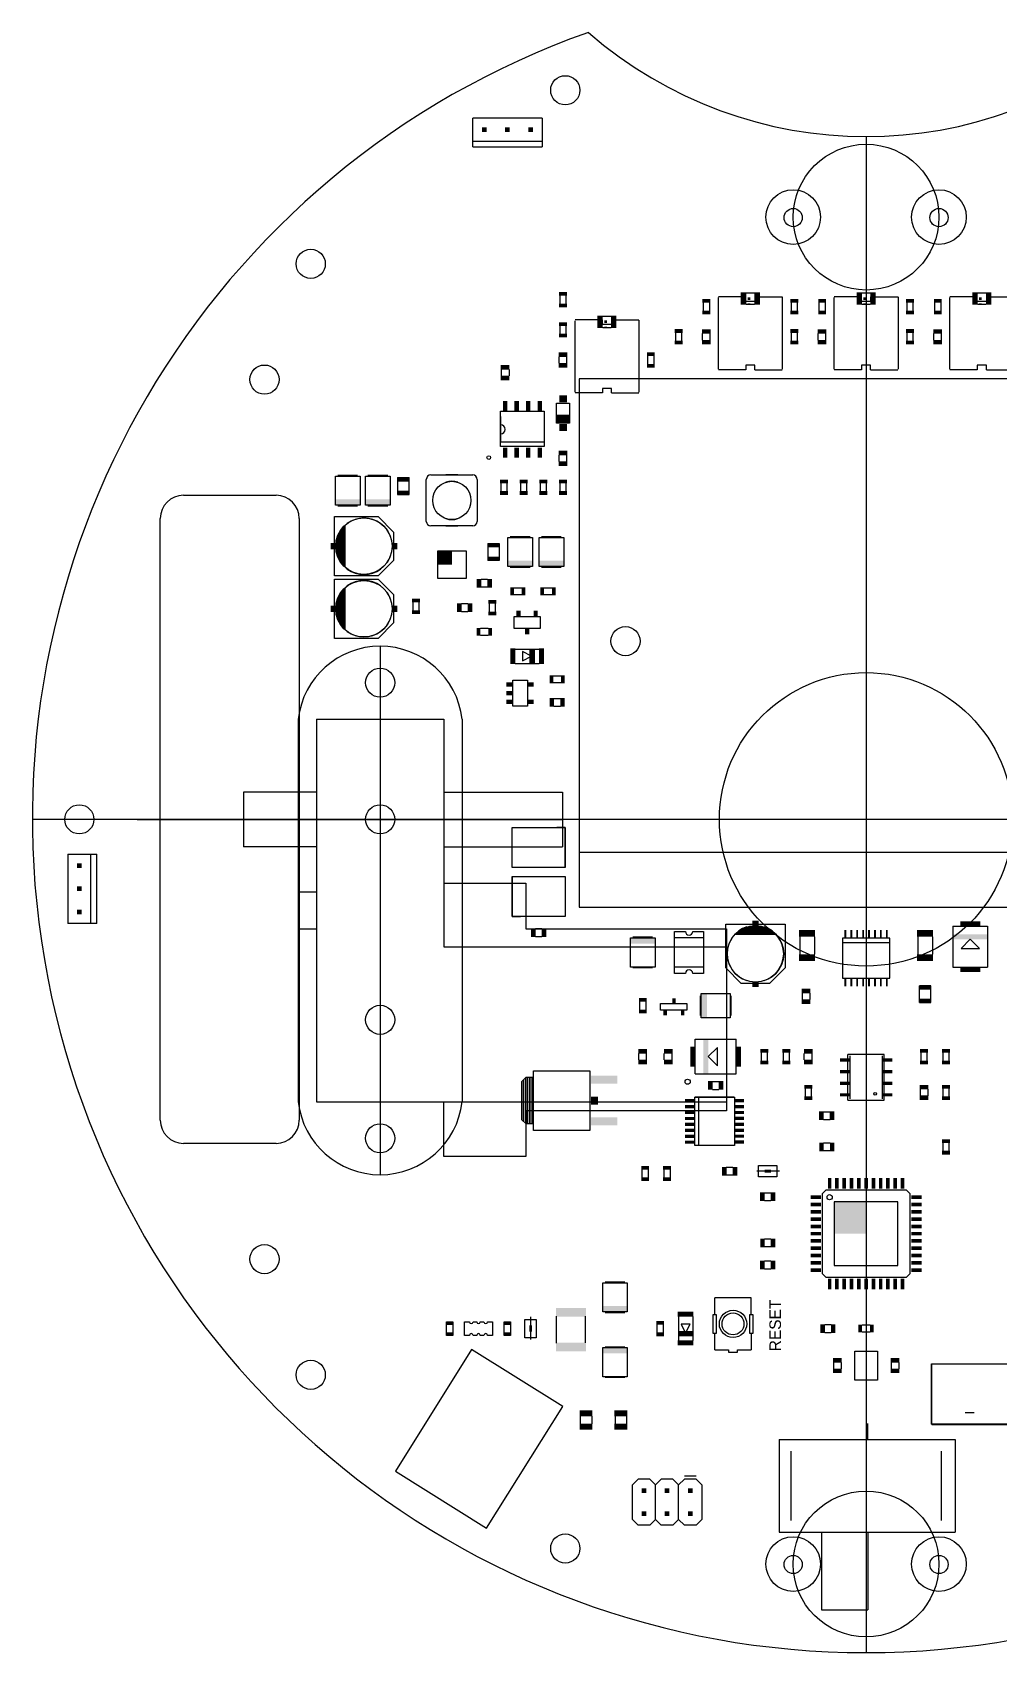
# Model space of a CAD drawing. Extents: x -92 to 94, y -91 to 86.
# Drawn here: x -91.5 to 14.5, y -91.4 to 86.4 of the extents above; entities that cross this region are included whole.
import ezdxf

# ---------------------------------------------------------------- set-up
doc = ezdxf.new("R2010")
doc.units = 0
for name, color, linetype in [('20', 178, 'CONTINUOUS'), ('21', 6, 'CONTINUOUS'), ('22', 4, 'CONTINUOUS'), ('51', 251, 'CONTINUOUS')]:
    doc.layers.add(name, color=color, linetype=linetype)

# ---------------------------------------------------------------- blocks, each defined once
blk = doc.blocks.new('RECT')
blk.add_solid([(-0.5, -0.5), (0.5, -0.5), (-0.5, 0.5), (0.5, 0.5)])

msp = doc.modelspace()

# ---------------------------------------------------------------- linework, layer by layer
at = {"layer": '20'}
for p, q in [((-74.93, 35.56), (-64.77, 35.56)), ((-77.47, -33.02), (-77.47, 33.02)), ((-62.23, 33.02), (-62.23, -33.02)), ((-64.77, -35.56), (-74.93, -35.56))]:
    msp.add_line(p, q, dxfattribs=at)
for centre, radius in [((-33.02, 80.01), 1.6), ((-8, 66.04), 1), ((8, 66.04), 1), ((-60.96, 60.96), 1.6), ((-66.04, 48.26), 1.6), ((-26.416, 19.558), 1.6), ((-53.34, 15), 1.6), ((-86.36, 0), 1.6), ((-53.34, 0), 1.6), ((-53.34, -22), 1.6), ((-53.34, -35), 1.6), ((-66.04, -48.26), 1.6), ((-60.96, -60.96), 1.6), ((-33.02, -80.01), 1.6), ((-8, -81.77), 1), ((8, -81.77), 1)]:
    msp.add_circle(centre, radius, dxfattribs=at)
for centre, radius, start, end in [((0, 0.0726), 91.5126, 109.4552, 70.5448), ((0, 121.285), 46.355, 228.8879, 311.1121), ((-74.93, 33.02), 2.54, 90, 180), ((-74.93, 33.02), 2.54, 90, 180), ((-74.93, 33.02), 2.54, 90, 180), ((-64.77, 33.02), 2.54, 0, 90), ((-64.77, 33.02), 2.54, 0, 90), ((-64.77, 33.02), 2.54, 0, 90), ((-74.93, -33.02), 2.54, 180, 270), ((-74.93, -33.02), 2.54, 180, 270), ((-74.93, -33.02), 2.54, 180, 270), ((-64.77, -33.02), 2.54, 270, 0), ((-64.77, -33.02), 2.54, 270, 0), ((-64.77, -33.02), 2.54, 270, 0)]:
    msp.add_arc(centre, radius, start, end, dxfattribs=at)
at = {"layer": '21'}
for p, q in [((-35.56, 76.962), (-43.18, 76.962)), ((-43.18, 74.422), (-43.18, 76.962)), ((-35.56, 76.962), (-35.56, 74.422)), ((-43.18, 74.422), (-35.56, 74.422)), ((-43.18, 73.787), (-43.18, 74.422)), ((-43.18, 73.787), (-35.56, 73.787)), ((-35.56, 74.422), (-35.56, 73.787)), ((30.504, 48.348), (-31.496, 48.348)), ((-31.496, 48.348), (-31.496, -9.652)), ((-40.119, 44.199), (-40.119, 43.299)), ((-40.119, 43.299), (-40.119, 42.299)), ((-35.319, 44.199), (-35.319, 41.399)), ((-40.119, 42.299), (-40.119, 41.399)), ((-44.824, 37.798), (-46.124, 37.798)), ((-58.368, 30.922), (-58.368, 33.222)), ((-58.368, 33.222), (-53.568, 33.222)), ((-53.568, 33.222), (-51.868, 31.522)), ((-46.124, 32.198), (-44.824, 32.198)), ((-51.868, 31.522), (-51.868, 30.922)), ((-58.368, 26.722), (-58.368, 29.022)), ((-51.868, 29.022), (-51.868, 28.422)), ((-53.568, 26.722), (-58.368, 26.722)), ((-51.868, 28.422), (-53.568, 26.722)), ((-58.368, 24.064), (-58.368, 26.364)), ((-58.368, 26.364), (-53.568, 26.364)), ((-53.568, 26.364), (-51.868, 24.664)), ((-51.868, 24.664), (-51.868, 24.064)), ((-58.368, 19.864), (-58.368, 22.164)), ((-51.868, 21.564), (-53.568, 19.864)), ((-51.868, 22.164), (-51.868, 21.564)), ((-53.568, 19.864), (-58.368, 19.864)), ((-36.711, 17.907), (-37.711, 18.407)), ((-37.711, 18.407), (-37.711, 17.407)), ((-37.711, 17.407), (-36.711, 17.907)), ((-38.783, 15.265), (-37.163, 15.265)), ((-38.783, 15.171), (-38.783, 15.265)), ((-38.783, 14.271), (-38.783, 14.365)), ((-37.163, 15.265), (-37.163, 15.171)), ((-37.163, 14.365), (-37.163, 13.321)), ((-38.783, 13.321), (-38.783, 13.415)), ((-38.783, 12.421), (-38.783, 12.515)), ((-37.163, 12.515), (-37.163, 12.421)), ((-62.34, 11), (-62.34, -31)), ((-44.34, 11), (-44.34, -31)), ((-37.163, 12.421), (-38.783, 12.421)), ((-38.841, -5.29), (-38.841, -0.89)), ((-38.841, -0.89), (-37.941, -0.89)), ((-33.041, -0.89), (-33.941, -0.89)), ((-33.041, -5.29), (-33.041, -0.89)), ((-87.63, -3.81), (-85.09, -3.81)), ((-87.63, -3.81), (-87.63, -11.43)), ((-85.09, -11.43), (-85.09, -3.81)), ((-85.09, -3.81), (-84.455, -3.81)), ((-84.455, -11.43), (-84.455, -3.81)), ((-33.041, -5.29), (-38.841, -5.29)), ((-38.841, -6.267), (-33.041, -6.267)), ((-38.841, -6.267), (-38.841, -10.667)), ((-33.041, -6.267), (-33.041, -10.667)), ((-38.841, -10.667), (-37.941, -10.667)), ((-33.041, -10.667), (-33.941, -10.667)), ((-31.496, -9.652), (30.504, -9.652)), ((-85.09, -11.43), (-87.63, -11.43)), ((-84.455, -11.43), (-85.09, -11.43)), ((-15.395, -16.3), (-15.395, -11.5)), ((-15.395, -11.5), (-13.095, -11.5)), ((-11.195, -11.5), (-8.895, -11.5)), ((-8.895, -11.5), (-8.895, -16.3)), ((9.525, -11.7094), (9.525, -16.2306)), ((13.335, -11.7094), (13.335, -16.2306)), ((11.43, -13.14), (10.43, -14.163)), ((10.43, -14.163), (12.43, -14.163)), ((12.43, -14.163), (11.43, -13.14)), ((-13.695, -18), (-15.395, -16.3)), ((-8.895, -16.3), (-10.595, -18)), ((-13.095, -18), (-13.695, -18)), ((-10.595, -18), (-11.195, -18)), ((-22.5552, -20.955), (-22.5552, -20.193)), ((-22.5552, -20.193), (-19.6596, -20.193)), ((-19.6596, -20.955), (-22.5552, -20.955)), ((-19.6596, -20.193), (-19.6596, -20.955)), ((-18.7706, -24.13), (-14.2494, -24.13)), ((-16.317, -25.035), (-17.34, -26.035)), ((-17.34, -26.035), (-16.317, -27.035)), ((-16.317, -27.035), (-16.317, -25.035)), ((2, -25.821), (-2, -25.821)), ((-2, -30.821), (-2, -25.821)), ((2, -30.821), (2, -25.821)), ((-36.5014, -27.5844), (-30.307, -27.584)), ((-30.307, -27.584), (-30.307, -34.138)), ((-18.7706, -27.94), (-14.2494, -27.94)), ((-14.487, -30.497), (-18.787, -30.497)), ((-2, -30.821), (2, -30.821)), ((-30.307, -34.138), (-36.5014, -34.1376)), ((-14.487, -35.797), (-18.787, -35.797)), ((-9.495, -38.608), (-11.995, -38.608)), ((-11.795, -37.983), (-9.795, -37.983)), ((-9.795, -39.233), (-11.795, -39.233)), ((-4.8, -41.066), (-4.4, -40.666)), ((-4.4, -40.666), (4.4, -40.666)), ((4.4, -40.666), (4.8, -41.066)), ((-4.8, -49.866), (-4.8, -41.066)), ((4.8, -41.066), (4.8, -49.866)), ((-4.4, -50.266), (-4.8, -49.866)), ((4.4, -50.266), (-4.4, -50.266)), ((4.8, -49.866), (4.4, -50.266)), ((-12.605, -52.522), (-16.605, -52.522)), ((-16.605, -54.372), (-16.605, -52.522)), ((-12.605, -54.372), (-12.605, -52.522)), ((-37.455, -56.88), (-37.455, -54.88)), ((-36.83, -54.58), (-36.83, -57.08)), ((-36.205, -54.88), (-36.205, -56.88)), ((-16.605, -54.372), (-16.805, -54.372)), ((-16.805, -54.372), (-16.805, -56.372)), ((-16.405, -54.372), (-16.605, -54.372)), ((-16.405, -56.372), (-16.405, -54.372)), ((-12.605, -54.372), (-12.805, -54.372)), ((-12.805, -54.372), (-12.805, -56.372)), ((-12.405, -54.372), (-12.605, -54.372)), ((-12.405, -56.372), (-12.405, -54.372)), ((-20.312, -55.38), (-19.812, -56.38)), ((-19.312, -55.38), (-20.312, -55.38)), ((-19.812, -56.38), (-19.312, -55.38)), ((-16.805, -56.372), (-16.605, -56.372)), ((-16.605, -56.372), (-16.405, -56.372)), ((-16.605, -58.222), (-16.605, -56.372)), ((-12.805, -56.372), (-12.605, -56.372)), ((-12.605, -56.372), (-12.405, -56.372)), ((-12.605, -56.372), (-12.605, -58.222)), ((-43.3109, -58.1644), (-51.6572, -71.5212)), ((-33.304, -64.4175), (-43.3109, -58.1644)), ((-16.605, -58.222), (-15.105, -58.222)), ((-15.105, -58.222), (-15.105, -58.472)), ((-15.105, -58.472), (-14.105, -58.472)), ((-14.105, -58.222), (-12.605, -58.222)), ((-14.105, -58.472), (-14.105, -58.222)), ((-1.25, -58.344), (1.25, -58.344)), ((-1.25, -61.544), (-1.25, -58.344)), ((1.25, -58.344), (1.25, -61.544)), ((7.1926, -59.7666), (7.7926, -59.7666)), ((7.2136, -66.3956), (7.2136, -59.7916)), ((1.25, -61.544), (-1.25, -61.544)), ((-41.6502, -77.7742), (-33.304, -64.4175)), ((11.8806, -65.1446), (10.8646, -65.1446)), ((0.1905, -68.072), (0.1905, -66.294)), ((7.2136, -66.3956), (26.7716, -66.3956)), ((-9.525, -68.072), (-9.525, -78.232)), ((-9.525, -68.072), (0.1905, -68.072)), ((-8.255, -69.342), (-8.255, -76.962)), ((0.1905, -68.072), (9.779, -68.072)), ((8.255, -69.342), (8.255, -76.962)), ((9.779, -68.072), (9.779, -78.232)), ((-51.6572, -71.5212), (-41.6502, -77.7742)), ((-25.019, -72.39), (-25.654, -73.025)), ((-23.749, -72.39), (-25.019, -72.39)), ((-23.114, -73.025), (-23.749, -72.39)), ((-22.479, -72.39), (-23.114, -73.025)), ((-21.209, -72.39), (-22.479, -72.39)), ((-20.574, -73.025), (-21.209, -72.39)), ((-19.939, -72.39), (-20.574, -73.025)), ((-19.939, -72.055), (-18.669, -72.055)), ((-18.669, -72.39), (-19.939, -72.39)), ((-18.034, -73.025), (-18.669, -72.39)), ((-25.654, -76.835), (-25.654, -73.025)), ((-23.114, -76.835), (-23.114, -73.025)), ((-20.574, -76.835), (-20.574, -73.025)), ((-18.034, -73.025), (-18.034, -76.835)), ((-25.019, -77.47), (-25.654, -76.835)), ((-23.749, -77.47), (-25.019, -77.47)), ((-23.114, -76.835), (-23.749, -77.47)), ((-22.479, -77.47), (-23.114, -76.835)), ((-21.209, -77.47), (-22.479, -77.47)), ((-20.574, -76.835), (-21.209, -77.47)), ((-19.939, -77.47), (-20.574, -76.835)), ((-18.669, -77.47), (-19.939, -77.47)), ((-18.034, -76.835), (-18.669, -77.47)), ((-9.525, -78.232), (-4.8895, -78.232)), ((-4.8895, -78.232), (9.779, -78.232)), ((-4.8895, -78.232), (-4.8895, -86.741)), ((0.1905, -78.232), (0.1905, -86.741)), ((-4.8895, -86.741), (0.1905, -86.741))]:
    msp.add_line(p, q, dxfattribs=at)
for centre, radius in [((-41.419, 39.699), 0.2), ((-19.587, -28.797), 0.28), ((0.9906, -30.1244), 0.1436), ((-4, -41.466), 0.2827), ((-14.605, -55.372), 1.5), ((-14.605, -55.372), 1.2)]:
    msp.add_circle(centre, radius, dxfattribs=at)
for centre, radius, start, end in [((-40.119, 42.799), 0.5, 270, 90), ((-45.474, 34.998), 2.103, 71.9958, 108.0042), ((-55.118, 29.972), 3.0992, 17.8503, 162.1497), ((-45.474, 34.998), 2.103, 251.9958, 288.0042), ((-55.118, 29.972), 3.0992, 197.8503, 342.1497), ((-55.118, 23.114), 3.0992, 17.8503, 162.1497), ((-55.118, 23.114), 3.0992, 197.8503, 342.1497), ((-53.34, 9.9375), 9.0625, 6.7329, 173.2671), ((-12.145, -14.75), 3.0992, 107.8503, 252.1497), ((-12.145, -14.75), 3.0992, 287.8503, 72.1497), ((-53.34, -29.9375), 9.0625, 186.7329, 353.2671)]:
    msp.add_arc(centre, radius, start, end, dxfattribs=at)
at = {"layer": '22'}
for p, q in [((-16.24, 57.261), (-16.24, 49.419)), ((-13.2, 57.34), (-16.2, 57.34)), ((-13.2, 56.84), (-13.2, 57.34)), ((-12.2, 57.34), (-12.2, 56.84)), ((-12.2, 57.34), (-9.2, 57.34)), ((-9.16, 49.419), (-9.16, 57.324)), ((-3.54, 57.261), (-3.54, 49.419)), ((-0.5, 57.34), (-3.5, 57.34)), ((-0.5, 56.84), (-0.5, 57.34)), ((0.5, 57.34), (0.5, 56.84)), ((0.5, 57.34), (3.5, 57.34)), ((3.54, 49.419), (3.54, 57.324)), ((9.16, 57.261), (9.16, 49.419)), ((12.2, 57.34), (9.2, 57.34)), ((12.2, 56.84), (12.2, 57.34)), ((13.2, 57.34), (13.2, 56.84)), ((13.2, 57.34), (16.2, 57.34)), ((-12.2, 56.84), (-13.2, 56.84)), ((0.5, 56.84), (-0.5, 56.84)), ((13.2, 56.84), (12.2, 56.84)), ((-31.988, 54.721), (-31.988, 46.879)), ((-28.948, 54.8), (-31.948, 54.8)), ((-28.948, 54.3), (-28.948, 54.8)), ((-27.948, 54.3), (-28.948, 54.3)), ((-27.948, 54.8), (-27.948, 54.3)), ((-27.948, 54.8), (-24.948, 54.8)), ((-24.908, 46.879), (-24.908, 54.784)), ((-12.2, 49.84), (-13.2, 49.84)), ((-13.2, 49.84), (-13.2, 49.34)), ((-12.2, 49.34), (-12.2, 49.84)), ((0.5, 49.84), (-0.5, 49.84)), ((-0.5, 49.84), (-0.5, 49.34)), ((0.5, 49.34), (0.5, 49.84)), ((13.2, 49.84), (12.2, 49.84)), ((12.2, 49.84), (12.2, 49.34)), ((13.2, 49.34), (13.2, 49.84)), ((-13.2, 49.34), (-16.2, 49.34)), ((-12.2, 49.34), (-9.2, 49.34)), ((-0.5, 49.34), (-3.5, 49.34)), ((0.5, 49.34), (3.5, 49.34)), ((12.2, 49.34), (9.2, 49.34)), ((13.2, 49.34), (16.2, 49.34)), ((-28.948, 46.8), (-31.948, 46.8)), ((-27.948, 47.3), (-28.948, 47.3)), ((-28.948, 47.3), (-28.948, 46.8)), ((-27.948, 46.8), (-27.948, 47.3)), ((-27.948, 46.8), (-24.948, 46.8))]:
    msp.add_line(p, q, dxfattribs=at)
for centre, radius in [((0, 66.09), 8), ((-8, 66.09), 3), ((8, 66.09), 3), ((0, 0), 16.1005), ((0, -81.72), 8), ((-8, -81.72), 3), ((8, -81.72), 3)]:
    msp.add_circle(centre, radius, dxfattribs=at)
at = {"layer": '51'}
for p, q in [((0, 74.93), (0, -91.44)), ((-33.63, 57.455), (-33.63, 56.591)), ((-32.918, 56.591), (-32.918, 57.455)), ((-13.15, 57.775), (-12.225, 57.775)), ((-0.45, 57.775), (0.475, 57.775)), ((12.25, 57.775), (13.175, 57.775)), ((-28.898, 55.235), (-27.973, 55.235)), ((-17.882, 56.693), (-17.882, 55.829)), ((-17.17, 55.829), (-17.17, 56.693)), ((-13.15, 56.525), (-12.25, 56.525)), ((-8.23, 56.693), (-8.23, 55.829)), ((-7.518, 55.829), (-7.518, 56.693)), ((-5.182, 56.693), (-5.182, 55.829)), ((-4.47, 55.829), (-4.47, 56.693)), ((-0.45, 56.525), (0.45, 56.525)), ((4.47, 56.693), (4.47, 55.829)), ((5.182, 55.829), (5.182, 56.693)), ((7.518, 56.693), (7.518, 55.829)), ((8.23, 55.829), (8.23, 56.693)), ((12.25, 56.525), (13.15, 56.525)), ((-33.63, 54.153), (-33.63, 53.289)), ((-32.918, 53.289), (-32.918, 54.153)), ((-28.898, 53.985), (-27.998, 53.985)), ((-20.93, 53.391), (-20.93, 52.527)), ((-20.218, 52.527), (-20.218, 53.391)), ((-8.23, 53.391), (-8.23, 52.527)), ((-7.518, 52.527), (-7.518, 53.391)), ((4.47, 53.391), (4.47, 52.527)), ((5.182, 52.527), (5.182, 53.391)), ((-17.958, 52.603), (-17.958, 53.315)), ((-17.107, 52.603), (-17.107, 53.315)), ((-5.258, 52.603), (-5.258, 53.315)), ((-4.407, 52.603), (-4.407, 53.315)), ((7.442, 52.603), (7.442, 53.315)), ((8.293, 52.603), (8.293, 53.315)), ((-33.706, 50.063), (-33.706, 50.775)), ((-32.855, 50.063), (-32.855, 50.775)), ((-23.978, 50.851), (-23.978, 49.987)), ((-23.266, 49.987), (-23.266, 50.851)), ((-40.043, 49.378), (-40.043, 48.666)), ((-39.192, 49.378), (-39.192, 48.666)), ((-40.119, 43.299), (-40.119, 44.799)), ((-40.119, 44.799), (-35.319, 44.799)), ((-35.319, 44.799), (-35.319, 41.399)), ((-33.974, 43.477), (-33.974, 45.677)), ((-33.974, 45.677), (-32.574, 45.677)), ((-32.574, 45.677), (-32.574, 43.477)), ((-40.119, 42.299), (-40.119, 43.299)), ((-32.574, 43.477), (-33.974, 43.477)), ((-40.119, 41.399), (-40.119, 42.299)), ((-40.119, 40.899), (-40.119, 41.399)), ((-35.319, 41.399), (-40.119, 41.399)), ((-35.319, 40.899), (-40.119, 40.899)), ((-35.319, 41.399), (-35.319, 40.899)), ((-33.706, 39.268), (-33.706, 39.98)), ((-32.855, 39.268), (-32.855, 39.98)), ((-58.246, 34.468), (-58.246, 37.668)), ((-58.246, 37.668), (-55.546, 37.668)), ((-55.546, 37.668), (-55.546, 34.468)), ((-54.944, 34.468), (-54.944, 37.668)), ((-54.944, 37.668), (-52.244, 37.668)), ((-52.244, 37.668), (-52.244, 34.468)), ((-51.4, 35.651), (-51.4, 37.501)), ((-50.2, 37.501), (-50.2, 35.651)), ((-47.774, 37.798), (-43.174, 37.798)), ((-48.274, 32.698), (-48.274, 37.298)), ((-42.674, 37.298), (-42.674, 32.698)), ((-40.107, 36.881), (-40.107, 36.017)), ((-39.395, 36.017), (-39.395, 36.881)), ((-37.948, 36.881), (-37.948, 36.017)), ((-37.236, 36.017), (-37.236, 36.881)), ((-35.789, 36.881), (-35.789, 36.017)), ((-35.077, 36.017), (-35.077, 36.881)), ((-33.63, 36.881), (-33.63, 36.017)), ((-32.918, 36.017), (-32.918, 36.881)), ((-55.546, 34.468), (-58.246, 34.468)), ((-52.244, 34.468), (-54.944, 34.468)), ((-58.368, 33.222), (-53.568, 33.222)), ((-58.368, 26.722), (-58.368, 33.222)), ((-57.268, 32.122), (-57.718, 31.572)), ((-57.2814, 32.1056), (-57.268, 32.1056)), ((-57.268, 32.072), (-57.268, 32.122)), ((-57.268, 27.822), (-57.268, 32.072)), ((-57.218, 32.222), (-57.218, 27.772)), ((-53.568, 33.222), (-51.868, 31.522)), ((-43.174, 32.198), (-47.774, 32.198)), ((-58.018, 30.872), (-58.168, 29.972)), ((-58.1172, 30.2768), (-57.268, 30.2768)), ((-58.1003, 30.3784), (-57.268, 30.3784)), ((-58.0833, 30.48), (-57.268, 30.48)), ((-58.0664, 30.5816), (-57.268, 30.5816)), ((-58.0495, 30.6832), (-57.268, 30.6832)), ((-58.0325, 30.7848), (-57.268, 30.7848)), ((-57.718, 31.572), (-58.018, 30.872)), ((-58.0118, 30.8864), (-57.268, 30.8864)), ((-57.9683, 30.988), (-57.268, 30.988)), ((-57.9247, 31.0896), (-57.268, 31.0896)), ((-57.8812, 31.1912), (-57.268, 31.1912)), ((-57.8377, 31.2928), (-57.268, 31.2928)), ((-57.7941, 31.3944), (-57.268, 31.3944)), ((-57.7506, 31.496), (-57.268, 31.496)), ((-57.6971, 31.5976), (-57.268, 31.5976)), ((-57.6139, 31.6992), (-57.268, 31.6992)), ((-57.5308, 31.8008), (-57.268, 31.8008)), ((-57.4477, 31.9024), (-57.268, 31.9024)), ((-57.3645, 32.004), (-57.268, 32.004)), ((-51.868, 31.522), (-51.868, 28.422)), ((-41.494, 28.412), (-41.494, 30.262)), ((-40.294, 30.262), (-40.294, 28.412)), ((-39.323, 27.737), (-39.323, 30.937)), ((-39.323, 30.937), (-36.623, 30.937)), ((-36.623, 30.937), (-36.623, 27.737)), ((-35.894, 27.737), (-35.894, 30.937)), ((-35.894, 30.937), (-33.194, 30.937)), ((-33.194, 30.937), (-33.194, 27.737)), ((-58.168, 29.972), (-58.018, 29.022)), ((-58.168, 29.972), (-57.268, 29.972)), ((-58.152, 29.8704), (-57.268, 29.8704)), ((-58.1511, 30.0736), (-57.268, 30.0736)), ((-58.1359, 29.7688), (-57.268, 29.7688)), ((-58.1341, 30.1752), (-57.268, 30.1752)), ((-58.1199, 29.6672), (-57.268, 29.6672)), ((-58.1038, 29.5656), (-57.268, 29.5656)), ((-58.0878, 29.464), (-57.268, 29.464)), ((-58.0718, 29.3624), (-57.268, 29.3624)), ((-58.0557, 29.2608), (-57.268, 29.2608)), ((-58.0397, 29.1592), (-57.268, 29.1592)), ((-58.0236, 29.0576), (-57.268, 29.0576)), ((-58.018, 29.022), (-57.668, 28.322)), ((-57.985, 28.956), (-57.268, 28.956)), ((-57.9342, 28.8544), (-57.268, 28.8544)), ((-57.8834, 28.7528), (-57.268, 28.7528)), ((-57.8326, 28.6512), (-57.268, 28.6512)), ((-57.7818, 28.5496), (-57.268, 28.5496)), ((-47.016, 26.415), (-47.016, 29.465)), ((-47.016, 29.465), (-43.916, 29.465)), ((-43.916, 29.465), (-43.916, 26.415)), ((-53.568, 26.722), (-58.368, 26.722)), ((-57.731, 28.448), (-57.268, 28.448)), ((-57.6802, 28.3464), (-57.268, 28.3464)), ((-57.668, 28.322), (-57.268, 27.822)), ((-57.6062, 28.2448), (-57.268, 28.2448)), ((-57.525, 28.1432), (-57.268, 28.1432)), ((-57.4437, 28.0416), (-57.268, 28.0416)), ((-57.3624, 27.94), (-57.268, 27.94)), ((-57.2811, 27.8384), (-57.268, 27.8384)), ((-51.868, 28.422), (-53.568, 26.722)), ((-36.623, 27.737), (-39.323, 27.737)), ((-33.194, 27.737), (-35.894, 27.737)), ((-58.368, 26.364), (-53.568, 26.364)), ((-58.368, 19.864), (-58.368, 26.364)), ((-57.268, 25.264), (-57.718, 24.714)), ((-57.5308, 24.9428), (-57.268, 24.9428)), ((-57.4477, 25.0444), (-57.268, 25.0444)), ((-57.3645, 25.146), (-57.268, 25.146)), ((-57.2814, 25.2476), (-57.268, 25.2476)), ((-57.268, 25.214), (-57.268, 25.264)), ((-57.268, 20.964), (-57.268, 25.214)), ((-57.218, 25.364), (-57.218, 20.914)), ((-53.568, 26.364), (-51.868, 24.664)), ((-43.916, 26.415), (-47.016, 26.415)), ((-41.554, 26.327), (-42.266, 26.327)), ((-41.554, 25.476), (-42.266, 25.476)), ((-37.795, 25.375), (-38.659, 25.375)), ((-34.493, 25.375), (-35.357, 25.375)), ((-58.018, 24.014), (-58.168, 23.114)), ((-58.1511, 23.2156), (-57.268, 23.2156)), ((-58.1341, 23.3172), (-57.268, 23.3172)), ((-58.1172, 23.4188), (-57.268, 23.4188)), ((-58.1003, 23.5204), (-57.268, 23.5204)), ((-58.0833, 23.622), (-57.268, 23.622)), ((-58.0664, 23.7236), (-57.268, 23.7236)), ((-58.0495, 23.8252), (-57.268, 23.8252)), ((-58.0325, 23.9268), (-57.268, 23.9268)), ((-57.718, 24.714), (-58.018, 24.014)), ((-58.0118, 24.0284), (-57.268, 24.0284)), ((-57.9683, 24.13), (-57.268, 24.13)), ((-57.9247, 24.2316), (-57.268, 24.2316)), ((-57.8812, 24.3332), (-57.268, 24.3332)), ((-57.8377, 24.4348), (-57.268, 24.4348)), ((-57.7941, 24.5364), (-57.268, 24.5364)), ((-57.7506, 24.638), (-57.268, 24.638)), ((-57.6971, 24.7396), (-57.268, 24.7396)), ((-57.6139, 24.8412), (-57.268, 24.8412)), ((-51.868, 24.664), (-51.868, 21.564)), ((-49.759, 23.8), (-49.759, 22.936)), ((-49.047, 22.936), (-49.047, 23.8)), ((-44.425, 23.673), (-43.713, 23.673)), ((-41.377, 23.673), (-41.377, 22.809)), ((-40.665, 22.809), (-40.665, 23.673)), ((-38.659, 24.663), (-37.795, 24.663)), ((-35.357, 24.663), (-34.493, 24.663)), ((-58.168, 23.114), (-58.018, 22.164)), ((-58.168, 23.114), (-57.268, 23.114)), ((-58.152, 23.0124), (-57.268, 23.0124)), ((-58.1359, 22.9108), (-57.268, 22.9108)), ((-58.1199, 22.8092), (-57.268, 22.8092)), ((-58.1038, 22.7076), (-57.268, 22.7076)), ((-58.0878, 22.606), (-57.268, 22.606)), ((-58.0718, 22.5044), (-57.268, 22.5044)), ((-58.0557, 22.4028), (-57.268, 22.4028)), ((-58.0397, 22.3012), (-57.268, 22.3012)), ((-58.0236, 22.1996), (-57.268, 22.1996)), ((-58.018, 22.164), (-57.668, 21.464)), ((-57.985, 22.098), (-57.268, 22.098)), ((-57.9342, 21.9964), (-57.268, 21.9964)), ((-57.8834, 21.8948), (-57.268, 21.8948)), ((-57.8326, 21.7932), (-57.268, 21.7932)), ((-57.7818, 21.6916), (-57.268, 21.6916)), ((-57.731, 21.59), (-57.268, 21.59)), ((-57.6802, 21.4884), (-57.268, 21.4884)), ((-57.668, 21.464), (-57.268, 20.964)), ((-57.6062, 21.3868), (-57.268, 21.3868)), ((-51.868, 21.564), (-53.568, 19.864)), ((-44.425, 22.822), (-43.713, 22.822)), ((-38.6334, 20.9296), (-38.6334, 22.2504)), ((-38.6334, 22.2504), (-35.7886, 22.2504)), ((-35.7886, 22.2504), (-35.7886, 20.9296)), ((-53.568, 19.864), (-58.368, 19.864)), ((-57.525, 21.2852), (-57.268, 21.2852)), ((-57.4437, 21.1836), (-57.268, 21.1836)), ((-57.3624, 21.082), (-57.268, 21.082)), ((-57.2811, 20.9804), (-57.268, 20.9804)), ((-41.478, 20.93), (-42.342, 20.93)), ((-42.342, 20.218), (-41.478, 20.218)), ((-35.7886, 20.9296), (-38.6334, 20.9296)), ((-53.34, 19), (-53.34, -39)), ((-38.5318, 18.6944), (-35.8902, 18.6944)), ((-38.5318, 17.1196), (-35.8902, 17.1196)), ((-38.783, 12.421), (-38.783, 15.265)), ((-37.163, 15.265), (-37.163, 12.421)), ((-33.477, 15.723), (-34.341, 15.723)), ((-34.341, 15.011), (-33.477, 15.011)), ((-34.265, 13.259), (-33.553, 13.259)), ((-60.34, 11), (-46.34, 11)), ((-60.34, 11), (-60.34, 3)), ((-46.34, 11), (-46.34, 3)), ((-34.265, 12.408), (-33.553, 12.408)), ((-60.34, 3), (-68.34, 3)), ((-68.34, 3), (-68.34, 0)), ((-60.34, 3), (-60.34, -3)), ((-46.34, 3), (-46.34, -3)), ((-46.34, 3), (-33.34, 3)), ((-33.34, 3), (-33.34, -3)), ((91.44, 0), (-91.44, 0)), ((-80.01, 0), (-59.69, 0)), ((-68.34, 0), (-33.34, 0)), ((-68.34, 0), (-68.34, -3)), ((-38.841, -5.29), (-38.841, -0.89)), ((-38.841, -0.89), (-33.041, -0.89)), ((-33.041, -0.89), (-33.041, -5.29)), ((-60.34, -3), (-68.34, -3)), ((-60.34, -3), (-60.34, -8)), ((-46.34, -3), (-46.34, -7)), ((-46.34, -3), (-33.34, -3)), ((-33.041, -5.29), (-38.841, -5.29)), ((30.504, -3.652), (-31.496, -3.652)), ((-46.34, -7), (-46.34, -14)), ((-46.34, -7), (-37.34, -7)), ((-38.841, -6.267), (-33.041, -6.267)), ((-38.841, -10.667), (-38.841, -6.267)), ((-37.34, -7), (-37.34, -12)), ((-33.041, -6.267), (-33.041, -10.667)), ((-60.34, -8), (-62.34, -8)), ((-62.34, -8), (-62.34, -12)), ((-60.34, -8), (-60.34, -12)), ((-33.041, -10.667), (-38.841, -10.667)), ((-62.34, -12), (-60.34, -12)), ((-60.34, -12), (-60.34, -31)), ((-37.34, -12), (-15.34, -12)), ((-35.585, -12.027), (-36.297, -12.027)), ((-21.031, -13.005), (-21.031, -12.305)), ((-21.031, -12.305), (-19.831, -12.305)), ((-19.031, -12.305), (-17.831, -12.305)), ((-17.831, -12.305), (-17.831, -13.005)), ((-15.395, -16.3), (-15.395, -11.5)), ((-15.395, -11.5), (-8.895, -11.5)), ((-15.34, -12), (-15.34, -14)), ((-13.795, -12.2), (-14.295, -12.6)), ((-14.0754, -12.4243), (-14.0754, -12.6)), ((-13.9738, -12.343), (-13.9738, -12.6)), ((-13.8722, -12.2618), (-13.8722, -12.6)), ((-13.095, -11.85), (-13.795, -12.2)), ((-13.7706, -12.1878), (-13.7706, -12.6)), ((-13.669, -12.137), (-13.669, -12.6)), ((-13.5674, -12.0862), (-13.5674, -12.6)), ((-13.4658, -12.0354), (-13.4658, -12.6)), ((-13.3642, -11.9846), (-13.3642, -12.6)), ((-13.2626, -11.9338), (-13.2626, -12.6)), ((-13.161, -11.883), (-13.161, -12.6)), ((-12.145, -11.7), (-13.095, -11.85)), ((-13.0594, -11.8444), (-13.0594, -12.6)), ((-12.9578, -11.8283), (-12.9578, -12.6)), ((-12.8562, -11.8123), (-12.8562, -12.6)), ((-12.7546, -11.7963), (-12.7546, -12.6)), ((-12.653, -11.7802), (-12.653, -12.6)), ((-12.5514, -11.7642), (-12.5514, -12.6)), ((-12.4498, -11.7481), (-12.4498, -12.6)), ((-12.3482, -11.7321), (-12.3482, -12.6)), ((-12.2466, -11.716), (-12.2466, -12.6)), ((-11.245, -11.85), (-12.145, -11.7)), ((-12.145, -11.7), (-12.145, -12.6)), ((-12.0434, -11.7169), (-12.0434, -12.6)), ((-11.9418, -11.7339), (-11.9418, -12.6)), ((-11.8402, -11.7508), (-11.8402, -12.6)), ((-11.7386, -11.7677), (-11.7386, -12.6)), ((-11.637, -11.7847), (-11.637, -12.6)), ((-11.5354, -11.8016), (-11.5354, -12.6)), ((-11.4338, -11.8185), (-11.4338, -12.6)), ((-11.3322, -11.8355), (-11.3322, -12.6)), ((-10.545, -12.15), (-11.245, -11.85)), ((-11.2306, -11.8562), (-11.2306, -12.6)), ((-11.129, -11.8997), (-11.129, -12.6)), ((-11.0274, -11.9433), (-11.0274, -12.6)), ((-10.9258, -11.9868), (-10.9258, -12.6)), ((-10.8242, -12.0303), (-10.8242, -12.6)), ((-10.7226, -12.0739), (-10.7226, -12.6)), ((-10.621, -12.1174), (-10.621, -12.6)), ((-9.995, -12.6), (-10.545, -12.15)), ((-10.5194, -12.1709), (-10.5194, -12.6)), ((-10.4178, -12.2541), (-10.4178, -12.6)), ((-10.3162, -12.3372), (-10.3162, -12.6)), ((-10.2146, -12.4203), (-10.2146, -12.6)), ((-8.895, -11.5), (-8.895, -16.3)), ((9.525, -11.7094), (13.335, -11.7094)), ((-46.34, -14), (-15.34, -14)), ((-35.585, -12.878), (-36.297, -12.878)), ((-25.861, -16.205), (-25.861, -13.005)), ((-25.861, -13.005), (-23.161, -13.005)), ((-23.161, -13.005), (-23.161, -16.205)), ((-21.031, -16.205), (-21.031, -13.005)), ((-17.831, -13.005), (-21.031, -13.005)), ((-17.831, -13.005), (-17.831, -16.205)), ((-15.34, -14), (-15.34, -31)), ((-9.895, -12.65), (-14.345, -12.65)), ((-14.295, -12.6), (-10.045, -12.6)), ((-14.2786, -12.5869), (-14.2786, -12.6)), ((-14.177, -12.5056), (-14.177, -12.6)), ((-10.113, -12.5035), (-10.113, -12.6)), ((-10.045, -12.6), (-9.995, -12.6)), ((-10.0114, -12.5866), (-10.0114, -12.6)), ((-7.2898, -12.8905), (-7.2898, -14.8082)), ((-5.6642, -12.8905), (-5.6642, -14.8082)), ((2.6, -13.04), (-2.6, -13.04)), ((-2.6, -13.04), (-2.6, -13.54)), ((-2.6, -13.54), (-2.6, -17.44)), ((2.6, -13.54), (-2.6, -13.54)), ((2.6, -13.54), (2.6, -13.04)), ((2.6, -17.44), (2.6, -13.54)), ((5.6642, -12.8905), (5.6642, -14.8082)), ((7.2898, -12.8905), (7.2898, -14.8082)), ((-23.161, -16.205), (-25.861, -16.205)), ((-21.031, -16.905), (-21.031, -16.205)), ((-17.831, -16.205), (-21.031, -16.205)), ((-19.831, -16.905), (-21.031, -16.905)), ((-17.831, -16.905), (-19.031, -16.905)), ((-17.831, -16.205), (-17.831, -16.905)), ((-13.695, -18), (-15.395, -16.3)), ((-8.895, -16.3), (-10.595, -18)), ((-2.6, -17.44), (2.6, -17.44)), ((9.525, -16.2306), (13.335, -16.2306)), ((-18.11, -19.097), (-14.91, -19.097)), ((-18.11, -21.797), (-18.11, -19.097)), ((-14.91, -19.097), (-14.91, -21.797)), ((-10.595, -18), (-13.695, -18)), ((-7.023, -19.075), (-7.023, -19.787)), ((-6.172, -19.075), (-6.172, -19.787)), ((5.877, -20.102), (5.877, -18.252)), ((7.077, -18.252), (7.077, -20.102)), ((-24.867, -20.015), (-24.867, -20.879)), ((-24.155, -20.879), (-24.155, -20.015)), ((-14.91, -21.797), (-18.11, -21.797)), ((-18.7706, -27.94), (-18.7706, -24.13)), ((-14.2494, -27.94), (-14.2494, -24.13)), ((-24.943, -26.391), (-24.943, -25.679)), ((-24.092, -26.391), (-24.092, -25.679)), ((-22.149, -26.391), (-22.149, -25.679)), ((-21.298, -26.391), (-21.298, -25.679)), ((-11.532, -25.603), (-11.532, -26.467)), ((-10.82, -26.467), (-10.82, -25.603)), ((-9.119, -25.603), (-9.119, -26.467)), ((-8.407, -26.467), (-8.407, -25.603)), ((-6.782, -26.391), (-6.782, -25.679)), ((-5.931, -26.391), (-5.931, -25.679)), ((-1.803, -25.959), (-1.803, -30.683)), ((1.803, -30.683), (1.803, -25.959)), ((5.994, -25.603), (5.994, -26.467)), ((6.706, -26.467), (6.706, -25.603)), ((8.407, -25.603), (8.407, -26.467)), ((9.119, -26.467), (9.119, -25.603)), ((-37.7714, -28.7528), (-37.3142, -28.2956)), ((-37.7714, -28.7528), (-37.3142, -28.2956)), ((-37.3614, -33.3792), (-37.3614, -28.3428)), ((-37.3142, -28.2956), (-36.603, -28.2956)), ((-37.3142, -28.2956), (-36.603, -28.2956)), ((-37.1616, -33.4264), (-37.1616, -28.2956)), ((-36.9618, -33.4264), (-36.9618, -28.2956)), ((-36.762, -33.4264), (-36.762, -28.2956)), ((-36.603, -28.2956), (-36.603, -33.4264)), ((-36.603, -28.2956), (-36.603, -33.4264)), ((-36.501, -34.138), (-36.5006, -27.5836)), ((-37.7714, -32.9692), (-37.7714, -28.7528)), ((-37.7714, -32.9692), (-37.7714, -28.7528)), ((-37.761, -32.9796), (-37.761, -28.7424)), ((-37.5612, -33.1794), (-37.5612, -28.5426)), ((-16.866, -28.778), (-16.154, -28.778)), ((-16.866, -29.629), (-16.154, -29.629)), ((-6.706, -29.54), (-6.706, -30.404)), ((-5.994, -30.404), (-5.994, -29.54)), ((5.931, -29.616), (5.931, -30.328)), ((6.782, -29.616), (6.782, -30.328)), ((8.407, -29.54), (8.407, -30.404)), ((9.119, -30.404), (9.119, -29.54)), ((-60.34, -31), (-46.34, -31)), ((-46.34, -31), (-15.34, -31)), ((-46.34, -37), (-46.34, -31)), ((-15.34, -32), (-37.34, -32)), ((-37.34, -32), (-37.34, -37)), ((-18.812, -35.797), (-18.812, -30.497)), ((-18.812, -30.497), (-18.387, -30.497)), ((-18.387, -30.497), (-14.462, -30.497)), ((-18.387, -30.497), (-18.387, -35.797)), ((-15.34, -31), (-15.34, -32)), ((-14.462, -30.497), (-14.462, -35.797)), ((-37.3142, -33.4264), (-37.7714, -32.9692)), ((-37.3142, -33.4264), (-37.7714, -32.9692)), ((-36.603, -33.4264), (-37.3142, -33.4264)), ((-36.603, -33.4264), (-37.3142, -33.4264)), ((-4.674, -32.08), (-3.962, -32.08)), ((-4.674, -32.931), (-3.962, -32.931)), ((-3.962, -35.522), (-4.674, -35.522)), ((8.407, -35.509), (8.407, -36.373)), ((9.119, -36.373), (9.119, -35.509)), ((-37.34, -37), (-46.34, -37)), ((-18.387, -35.797), (-18.812, -35.797)), ((-14.462, -35.797), (-18.387, -35.797)), ((-3.962, -36.373), (-4.674, -36.373)), ((-24.613, -38.43), (-24.613, -39.294)), ((-23.901, -39.294), (-23.901, -38.43)), ((-22.2, -38.43), (-22.2, -39.294)), ((-21.488, -39.294), (-21.488, -38.43)), ((-14.63, -38.189), (-15.342, -38.189)), ((-14.63, -39.04), (-15.342, -39.04)), ((-9.695, -38.608), (-11.895, -38.608)), ((-11.795, -39.233), (-11.795, -37.983)), ((-9.795, -37.983), (-9.795, -39.233)), ((-11.151, -40.97), (-10.439, -40.97)), ((-11.151, -41.821), (-10.439, -41.821)), ((3.5, -41.966), (-3.5, -41.966)), ((-3.5, -41.966), (-3.5, -48.966)), ((3.5, -48.966), (3.5, -41.966)), ((-10.439, -46.063), (-11.151, -46.063)), ((-10.439, -46.914), (-11.151, -46.914)), ((-11.151, -48.463), (-10.439, -48.463)), ((-11.151, -49.314), (-10.439, -49.314)), ((-3.5, -48.966), (3.5, -48.966)), ((-28.909, -54.051), (-28.909, -50.851)), ((-28.909, -50.851), (-26.209, -50.851)), ((-26.209, -50.851), (-26.209, -54.051)), ((-37.455, -54.88), (-36.205, -54.88)), ((-36.83, -54.78), (-36.83, -56.98)), ((-33.9852, -57.4802), (-33.9852, -54.5338)), ((-30.7848, -57.4548), (-30.7848, -54.5338)), ((-26.209, -54.051), (-28.909, -54.051)), ((-20.5994, -54.5592), (-20.5994, -57.2008)), ((-19.0246, -54.5592), (-19.0246, -57.2008)), ((-46.07, -56.63), (-46.07, -55.13)), ((-46.07, -55.13), (-45.37, -55.13)), ((-45.37, -56.63), (-46.07, -56.63)), ((-45.37, -55.13), (-45.37, -56.63)), ((-44.095, -55.13), (-43.545, -55.13)), ((-44.095, -56.63), (-44.095, -55.13)), ((-43.545, -56.63), (-44.095, -56.63)), ((-43.145, -55.13), (-42.745, -55.13)), ((-42.745, -56.63), (-43.145, -56.63)), ((-42.345, -55.13), (-41.945, -55.13)), ((-41.945, -56.63), (-42.345, -56.63)), ((-41.545, -55.13), (-40.995, -55.13)), ((-40.995, -56.63), (-41.545, -56.63)), ((-40.995, -55.13), (-40.995, -56.63)), ((-39.72, -56.63), (-39.72, -55.13)), ((-39.72, -55.13), (-39.02, -55.13)), ((-39.02, -56.63), (-39.72, -56.63)), ((-39.02, -55.13), (-39.02, -56.63)), ((-36.205, -56.88), (-37.455, -56.88)), ((-22.962, -55.448), (-22.962, -56.312)), ((-22.25, -56.312), (-22.25, -55.448)), ((-4.547, -55.448), (-3.835, -55.448)), ((-4.547, -56.299), (-3.835, -56.299)), ((0.432, -55.524), (-0.432, -55.524)), ((-0.432, -56.236), (0.432, -56.236)), ((-28.909, -61.163), (-28.909, -57.963)), ((-28.909, -57.963), (-26.209, -57.963)), ((-26.209, -57.963), (-26.209, -61.163)), ((-3.594, -59.588), (-3.594, -60.3)), ((-2.743, -59.588), (-2.743, -60.3)), ((2.756, -59.588), (2.756, -60.3)), ((3.607, -59.588), (3.607, -60.3)), ((7.1926, -66.3666), (7.1926, -59.7666)), ((7.1926, -59.7666), (26.7926, -59.7666)), ((-26.209, -61.163), (-28.909, -61.163)), ((-31.369, -65.503), (-31.369, -66.323)), ((-30.099, -65.503), (-30.099, -66.323)), ((-27.559, -65.503), (-27.559, -66.323)), ((-26.289, -65.503), (-26.289, -66.323)), ((26.7926, -66.3666), (7.1926, -66.3666))]:
    msp.add_line(p, q, dxfattribs=at)
for centre, radius in [((-45.474, 34.998), 2.1), ((-55.118, 29.972), 3.1), ((-55.118, 23.114), 3.1), ((-12.145, -14.75), 3.1)]:
    msp.add_circle(centre, radius, dxfattribs=at)
for centre, radius, start, end in [((-40.119, 42.799), 0.5, 270, 90), ((-47.774, 37.298), 0.5, 90, 180), ((-43.174, 37.298), 0.5, 0, 90), ((-47.774, 32.698), 0.5, 180, 270), ((-43.174, 32.698), 0.5, 270, 0), ((-19.431, -12.305), 0.4, 180, 0), ((-19.431, -16.905), 0.4, 0, 180), ((-43.345, -55.13), 0.2, 180, 0), ((-43.345, -56.63), 0.2, 0, 180), ((-42.545, -55.13), 0.2, 180, 0), ((-42.545, -56.63), 0.2, 0, 180), ((-41.745, -55.13), 0.2, 180, 0), ((-41.745, -56.63), 0.2, 0, 180)]:
    msp.add_arc(centre, radius, start, end, dxfattribs=at)

# ---------------------------------------------------------------- block references
at = {"layer": '21'}
for p, xscale, yscale, rotation in [((-41.91, 75.692), 0.508, 0.508, 180), ((-39.37, 75.692), 0.508, 0.508, 180), ((-36.83, 75.692), 0.508, 0.508, 180), ((-12.85, 57.75), 0.15, 0.3, 90), ((-12.85, 57.15), 0.3, 0.3, 90), ((-0.15, 57.75), 0.15, 0.3, 90), ((-0.15, 57.15), 0.3, 0.3, 90), ((12.55, 57.75), 0.15, 0.3, 90), ((12.55, 57.15), 0.3, 0.3, 90), ((-28.598, 55.21), 0.15, 0.3, 90), ((-12.85, 56.55), 0.15, 0.3, 90), ((-0.15, 56.55), 0.15, 0.3, 90), ((12.55, 56.55), 0.15, 0.3, 90), ((-28.598, 54.61), 0.3, 0.3, 90), ((-28.598, 54.01), 0.15, 0.3, 90), ((-36.6522, 17.907), 0.6096, 1.5748, 180), ((-86.36, -5.08), 0.508, 0.508, 270), ((-86.36, -7.62), 0.508, 0.508, 270), ((-86.36, -10.16), 0.508, 0.508, 270), ((-29.8244, -30.861), 0.8636, 0.762, 90), ((-10.795, -38.608), 0.7, 0.3, 180), ((-36.83, -55.88), 0.7, 0.3, 270), ((-19.812, -56.4388), 0.6096, 1.5748, 90)]:
    msp.add_blockref('RECT', p, dxfattribs=dict(at, xscale=xscale, yscale=yscale, rotation=rotation))
at = {"layer": '51'}
for p, xscale, yscale, rotation in [((-33.274, 57.658), 0.4064, 0.8636, 270), ((-17.526, 56.896), 0.4064, 0.8636, 90), ((-13.45, 57.15), 1.35, 0.6, 90), ((-11.95, 57.15), 1.35, 0.6, 90), ((-7.874, 56.896), 0.4064, 0.8636, 90), ((-4.826, 56.896), 0.4064, 0.8636, 90), ((-0.75, 57.15), 1.35, 0.6, 90), ((0.75, 57.15), 1.35, 0.6, 90), ((4.826, 56.896), 0.4064, 0.8636, 90), ((7.874, 56.896), 0.4064, 0.8636, 90), ((11.95, 57.15), 1.35, 0.6, 90), ((13.45, 57.15), 1.35, 0.6, 90), ((-33.274, 56.388), 0.4064, 0.8636, 270), ((-29.198, 54.61), 1.35, 0.6, 90), ((-27.698, 54.61), 1.35, 0.6, 90), ((-17.526, 55.626), 0.4064, 0.8636, 90), ((-7.874, 55.626), 0.4064, 0.8636, 90), ((-4.826, 55.626), 0.4064, 0.8636, 90), ((4.826, 55.626), 0.4064, 0.8636, 90), ((7.874, 55.626), 0.4064, 0.8636, 90), ((-33.274, 54.356), 0.4064, 0.8636, 90), ((-20.574, 53.594), 0.4064, 0.8636, 270), ((-17.5311, 53.5393), 0.5001, 0.95, 90), ((-7.874, 53.594), 0.4064, 0.8636, 270), ((-4.8311, 53.5393), 0.5001, 0.95, 90), ((4.826, 53.594), 0.4064, 0.8636, 270), ((7.8689, 53.5393), 0.5001, 0.95, 90), ((-33.274, 53.086), 0.4064, 0.8636, 90), ((-20.574, 52.324), 0.4064, 0.8636, 270), ((-17.5311, 52.3709), 0.5001, 0.95, 90), ((-7.874, 52.324), 0.4064, 0.8636, 270), ((-4.8311, 52.3709), 0.5001, 0.95, 90), ((4.826, 52.324), 0.4064, 0.8636, 270), ((7.8689, 52.3709), 0.5001, 0.95, 90), ((-39.6189, 49.6102), 0.5001, 0.95, 270), ((-33.2791, 50.9993), 0.5001, 0.95, 90), ((-33.2791, 49.8309), 0.5001, 0.95, 90), ((-23.622, 51.054), 0.4064, 0.8636, 270), ((-23.622, 49.784), 0.4064, 0.8636, 270), ((-39.6189, 48.4417), 0.5001, 0.95, 270), ((-33.249, 46.152), 0.75, 0.85, 90), ((-33.299, 43.977), 0.9, 1.35, 90), ((-33.249, 43.002), 0.75, 0.85, 90), ((-33.2791, 40.2043), 0.5001, 0.95, 90), ((-33.2791, 39.0359), 0.5001, 0.95, 90), ((-56.896, 37.718), 0.2, 2.2, 270), ((-53.594, 37.718), 0.2, 2.2, 270), ((-50.8, 37.326), 0.5, 1.3, 90), ((-50.8, 35.826), 0.5, 1.3, 90), ((-39.751, 37.084), 0.4064, 0.8636, 90), ((-39.751, 35.814), 0.4064, 0.8636, 90), ((-37.592, 37.084), 0.4064, 0.8636, 270), ((-37.592, 35.814), 0.4064, 0.8636, 270), ((-35.433, 37.084), 0.4064, 0.8636, 270), ((-35.433, 35.814), 0.4064, 0.8636, 270), ((-33.274, 37.084), 0.4064, 0.8636, 90), ((-33.274, 35.814), 0.4064, 0.8636, 90), ((-56.896, 34.793), 0.65, 2.7, 90), ((-56.896, 34.418), 0.2, 2.2, 90), ((-53.594, 34.793), 0.65, 2.7, 90), ((-53.594, 34.418), 0.2, 2.2, 90), ((-40.894, 30.087), 0.5, 1.3, 90), ((-37.973, 30.987), 0.2, 2.2, 270), ((-34.544, 30.987), 0.2, 2.2, 270), ((-46.241, 28.7025), 1.525, 1.55, 270), ((-40.894, 28.587), 0.5, 1.3, 90), ((-37.973, 28.062), 0.65, 2.7, 90), ((-37.973, 27.687), 0.2, 2.2, 90), ((-34.544, 28.062), 0.65, 2.7, 90), ((-34.544, 27.687), 0.2, 2.2, 90), ((-42.4903, 25.9029), 0.5001, 0.95, 180), ((-41.3219, 25.9029), 0.5001, 0.95, 180), ((-35.56, 25.019), 0.4064, 0.8636, 180), ((-34.29, 25.019), 0.4064, 0.8636, 180), ((-49.403, 24.003), 0.4064, 0.8636, 90), ((-41.021, 23.876), 0.4064, 0.8636, 270), ((-49.403, 22.733), 0.4064, 0.8636, 90), ((-41.021, 22.606), 0.4064, 0.8636, 270), ((-38.1508, 22.5933), 0.4572, 0.5842, 180), ((-36.2712, 22.5933), 0.4572, 0.5842, 180), ((-37.211, 20.5867), 0.4572, 0.5842, 180), ((-38.7858, 17.907), 0.5588, 1.7272, 180), ((-35.6362, 17.907), 0.5588, 1.7272, 180), ((-39.148, 14.793), 0.5, 0.65, 270), ((-36.798, 14.793), 0.5, 0.65, 270), ((-34.544, 15.367), 0.4064, 0.8636, 180), ((-33.274, 15.367), 0.4064, 0.8636, 180), ((-39.148, 13.843), 0.5, 0.65, 270), ((-39.148, 12.893), 0.5, 0.65, 270), ((-36.798, 12.893), 0.5, 0.65, 270), ((-36.5213, -12.4511), 0.5001, 0.95, 180), ((-35.3529, -12.4511), 0.5001, 0.95, 180), ((-12.145, -11.4), 0.6, 0.7, 270), ((-6.477, -12.5222), 0.7366, 1.7526, 90), ((-2.275, -12.59), 0.2, 0.9, 180), ((-1.625, -12.59), 0.2, 0.9, 180), ((-0.975, -12.59), 0.2, 0.9, 180), ((-0.325, -12.59), 0.2, 0.9, 180), ((0.325, -12.59), 0.2, 0.9, 180), ((0.975, -12.59), 0.2, 0.9, 180), ((1.625, -12.59), 0.2, 0.9, 180), ((2.275, -12.59), 0.2, 0.9, 180), ((6.477, -12.5222), 0.7366, 1.7526, 90), ((11.43, -11.4427), 0.5334, 2.1844, 270), ((-24.511, -13.33), 0.65, 2.7, 270), ((-24.511, -12.955), 0.2, 2.2, 270), ((11.43, -12.895), 0.55, 3.8, 270), ((-6.477, -15.1638), 0.7366, 1.7526, 90), ((6.477, -15.1638), 0.7366, 1.7526, 90), ((-24.511, -16.255), 0.2, 2.2, 90), ((-2.275, -17.89), 0.2, 0.9, 180), ((-1.625, -17.89), 0.2, 0.9, 180), ((-0.975, -17.89), 0.2, 0.9, 180), ((-0.325, -17.89), 0.2, 0.9, 180), ((0.325, -17.89), 0.2, 0.9, 180), ((0.975, -17.89), 0.2, 0.9, 180), ((1.625, -17.89), 0.2, 0.9, 180), ((2.275, -17.89), 0.2, 0.9, 180), ((11.43, -16.4973), 0.5334, 2.1844, 270), ((-14.86, -20.447), 0.2, 2.2, 180), ((-12.145, -18.1), 0.6, 0.7, 270), ((-6.5989, -18.8429), 0.5001, 0.95, 270), ((6.477, -18.427), 0.5, 1.3, 90), ((-24.511, -19.812), 0.4064, 0.8636, 90), ((-24.511, -21.082), 0.4064, 0.8636, 90), ((-22.0599, -21.2598), 0.381, 0.508, 180), ((-21.0947, -19.8882), 0.381, 0.508, 180), ((-20.1295, -21.2598), 0.381, 0.508, 180), ((-6.5989, -20.0113), 0.5001, 0.95, 270), ((6.477, -19.927), 0.5, 1.3, 90), ((-24.5161, -25.4548), 0.5001, 0.95, 90), ((-24.5161, -26.6232), 0.5001, 0.95, 90), ((-21.7221, -25.4548), 0.5001, 0.95, 90), ((-21.7221, -26.6232), 0.5001, 0.95, 90), ((-11.176, -25.4), 0.4064, 0.8636, 90), ((-11.176, -26.67), 0.4064, 0.8636, 90), ((-8.763, -25.4), 0.4064, 0.8636, 270), ((-8.763, -26.67), 0.4064, 0.8636, 270), ((-6.3551, -25.4548), 0.5001, 0.95, 90), ((-6.3551, -26.6232), 0.5001, 0.95, 90), ((-2.3622, -26.416), 0.3556, 1.016, 90), ((2.3622, -26.416), 0.3556, 1.016, 90), ((6.35, -25.4), 0.4064, 0.8636, 270), ((6.35, -26.67), 0.4064, 0.8636, 270), ((8.763, -25.4), 0.4064, 0.8636, 270), ((8.763, -26.67), 0.4064, 0.8636, 270), ((-28.7576, -28.575), 0.8636, 2.8956, 90), ((-2.3622, -27.686), 0.3556, 1.016, 90), ((2.3622, -27.686), 0.3556, 1.016, 90), ((-6.35, -29.337), 0.4064, 0.8636, 90), ((-2.3622, -28.956), 0.3556, 1.016, 90), ((-2.3622, -30.226), 0.3556, 1.016, 90), ((2.3622, -28.956), 0.3556, 1.016, 90), ((2.3622, -30.226), 0.3556, 1.016, 90), ((6.3551, -29.3839), 0.5001, 0.95, 270), ((8.763, -29.337), 0.4064, 0.8636, 90), ((-6.35, -30.607), 0.4064, 0.8636, 90), ((6.3551, -30.5523), 0.5001, 0.95, 270), ((8.763, -30.607), 0.4064, 0.8636, 90), ((-28.7576, -33.147), 0.8636, 2.8956, 90), ((-4.8982, -35.9461), 0.5001, 0.95, 180), ((-3.7299, -35.9461), 0.5001, 0.95, 180), ((8.763, -35.306), 0.4064, 0.8636, 270), ((8.763, -36.576), 0.4064, 0.8636, 270), ((-24.257, -38.227), 0.4064, 0.8636, 270), ((-21.844, -38.227), 0.4064, 0.8636, 90), ((-15.5663, -38.6131), 0.5001, 0.95, 180), ((-14.3979, -38.6131), 0.5001, 0.95, 180), ((-24.257, -39.497), 0.4064, 0.8636, 270), ((-21.844, -39.497), 0.4064, 0.8636, 90), ((-11.3753, -46.4871), 0.5001, 0.95, 180), ((-10.2069, -46.4871), 0.5001, 0.95, 180), ((-27.559, -50.801), 0.2, 2.2, 270), ((-32.384, -54.0842), 0.95, 3.3, 90), ((-27.559, -53.726), 0.65, 2.7, 90), ((-27.559, -54.101), 0.2, 2.2, 90), ((-22.606, -55.245), 0.4064, 0.8636, 270), ((-19.812, -54.3052), 0.5588, 1.7272, 90), ((-45.72, -55.305), 0.35, 0.7, 270), ((-45.72, -56.455), 0.35, 0.7, 90), ((-39.37, -55.305), 0.35, 0.7, 270), ((-39.37, -56.455), 0.35, 0.7, 90), ((-22.606, -56.515), 0.4064, 0.8636, 270), ((-32.384, -57.9196), 0.95, 3.3, 90), ((-27.559, -58.288), 0.65, 2.7, 270), ((-27.559, -57.913), 0.2, 2.2, 270), ((-19.812, -57.4548), 0.5588, 1.7272, 90), ((-3.1699, -59.3559), 0.5001, 0.95, 270), ((-3.1699, -60.5243), 0.5001, 0.95, 270), ((3.1801, -59.3559), 0.5001, 0.95, 270), ((3.1801, -60.5243), 0.5001, 0.95, 270), ((-27.559, -61.213), 0.2, 2.2, 90), ((-30.7325, -65.1712), 0.65, 1.4, 270), ((-26.9225, -65.1712), 0.65, 1.4, 270), ((-30.7325, -66.6444), 0.65, 1.4, 270), ((-26.9225, -66.6444), 0.65, 1.4, 270), ((-24.384, -73.66), 0.508, 0.508, 180), ((-21.844, -73.66), 0.508, 0.508, 180), ((-19.304, -73.66), 0.508, 0.508, 180), ((-24.384, -76.2), 0.508, 0.508, 180), ((-21.844, -76.2), 0.508, 0.508, 180), ((-19.304, -76.2), 0.508, 0.508, 180)]:
    msp.add_blockref('RECT', p, dxfattribs=dict(at, xscale=xscale, yscale=yscale, rotation=rotation))
for p, xscale, yscale in [((-39.624, 45.349), 0.49, 1.1), ((-38.354, 45.349), 0.49, 1.1), ((-37.084, 45.349), 0.49, 1.1), ((-35.814, 45.349), 0.49, 1.1), ((-39.624, 40.249), 0.49, 1.1), ((-38.354, 40.249), 0.49, 1.1), ((-37.084, 40.249), 0.49, 1.1), ((-35.814, 40.249), 0.49, 1.1), ((-58.468, 29.972), 0.6, 0.7), ((-51.768, 29.972), 0.6, 0.7), ((-38.862, 25.019), 0.4064, 0.8636), ((-37.592, 25.019), 0.4064, 0.8636), ((-58.468, 23.114), 0.6, 0.7), ((-51.768, 23.114), 0.6, 0.7), ((-44.6572, 23.2461), 0.5001, 0.95), ((-43.4888, 23.2461), 0.5001, 0.95), ((-42.545, 20.574), 0.4064, 0.8636), ((-41.275, 20.574), 0.4064, 0.8636), ((-34.4972, 12.8321), 0.5001, 0.95), ((-33.3287, 12.8321), 0.5001, 0.95), ((-18.16, -20.447), 0.2, 2.2), ((-17.785, -20.447), 0.65, 2.7), ((-17.585, -26.035), 0.55, 3.8), ((-19.0373, -26.035), 0.5334, 2.1844), ((-13.9827, -26.035), 0.5334, 2.1844), ((-17.0982, -29.2049), 0.5001, 0.95), ((-15.9298, -29.2049), 0.5001, 0.95), ((-4.9062, -32.5069), 0.5001, 0.95), ((-3.7378, -32.5069), 0.5001, 0.95), ((-4, -39.941), 0.3998, 1.1501), ((-3.2, -39.941), 0.4, 1.1501), ((-2.3999, -39.941), 0.4, 1.1501), ((-1.6, -39.941), 0.4001, 1.1501), ((-0.8, -39.941), 0.4001, 1.1501), ((0, -39.941), 0.3998, 1.1501), ((0.8, -39.941), 0.4001, 1.1501), ((1.6, -39.941), 0.4001, 1.1501), ((2.3999, -39.941), 0.4, 1.1501), ((3.2, -39.941), 0.4, 1.1501), ((4, -39.941), 0.3998, 1.1501), ((-11.3832, -41.3969), 0.5001, 0.95), ((-10.2148, -41.3969), 0.5001, 0.95), ((-5.5251, -41.466), 1.1501, 0.3998), ((-5.5251, -42.266), 1.1501, 0.4), ((-1.75, -43.716), 3.5, 3.5), ((5.5251, -41.466), 1.1501, 0.3998), ((5.5251, -42.266), 1.1501, 0.4), ((-5.5251, -43.0661), 1.1501, 0.4), ((-5.5251, -43.866), 1.1501, 0.4001), ((5.5251, -43.0661), 1.1501, 0.4), ((5.5251, -43.866), 1.1501, 0.4001), ((-5.5251, -44.6661), 1.1501, 0.4001), ((-5.5251, -45.466), 1.1501, 0.3998), ((-5.5251, -46.266), 1.1501, 0.4001), ((5.5251, -44.6661), 1.1501, 0.4001), ((5.5251, -45.466), 1.1501, 0.3998), ((5.5251, -46.266), 1.1501, 0.4001), ((-5.5251, -47.0661), 1.1501, 0.4001), ((-5.5251, -47.8659), 1.1501, 0.4), ((5.5251, -47.0661), 1.1501, 0.4001), ((5.5251, -47.8659), 1.1501, 0.4), ((-11.3832, -48.8899), 0.5001, 0.95), ((-10.2148, -48.8899), 0.5001, 0.95), ((-5.5251, -48.666), 1.1501, 0.4), ((-5.5251, -49.466), 1.1501, 0.3998), ((5.5251, -48.666), 1.1501, 0.4), ((5.5251, -49.466), 1.1501, 0.3998), ((-4, -50.9911), 0.3998, 1.1501), ((-3.2, -50.9911), 0.4, 1.1501), ((-2.3999, -50.9911), 0.4, 1.1501), ((-1.6, -50.9911), 0.4001, 1.1501), ((-0.8, -50.9911), 0.4001, 1.1501), ((0, -50.9911), 0.3998, 1.1501), ((0.8, -50.9911), 0.4001, 1.1501), ((1.6, -50.9911), 0.4001, 1.1501), ((2.3999, -50.9911), 0.4, 1.1501), ((3.2, -50.9911), 0.4, 1.1501), ((4, -50.9911), 0.3998, 1.1501), ((-4.7792, -55.8749), 0.5001, 0.95), ((-3.6108, -55.8749), 0.5001, 0.95), ((-0.635, -55.88), 0.4064, 0.8636), ((0.635, -55.88), 0.4064, 0.8636)]:
    msp.add_blockref('RECT', p, dxfattribs=dict(at, xscale=xscale, yscale=yscale))
at = {"layer": '51', "xscale": 0.355}
for p, rotation in [((-19.362, -30.8745), 270), ((-19.362, -31.5245), 270), ((-19.362, -32.1745), 270), ((-13.912, -30.8695), 90), ((-13.912, -31.5195), 90), ((-13.912, -32.1695), 90), ((-19.362, -32.8245), 270), ((-19.362, -33.4745), 270), ((-13.912, -32.8195), 90), ((-13.912, -33.4695), 90), ((-19.362, -34.1245), 270), ((-19.362, -34.7745), 270), ((-19.362, -35.4245), 270), ((-13.912, -34.1195), 90), ((-13.912, -34.7695), 90), ((-13.912, -35.4195), 90)]:
    msp.add_blockref('RECT', p, dxfattribs=dict(at, rotation=rotation))

# ---------------------------------------------------------------- texts
at = {"layer": '21'}
msp.add_text('RESET', height=1.27, rotation=90, dxfattribs=at).set_placement((-9.343, -58.372))

doc.saveas('drawing.dxf')
